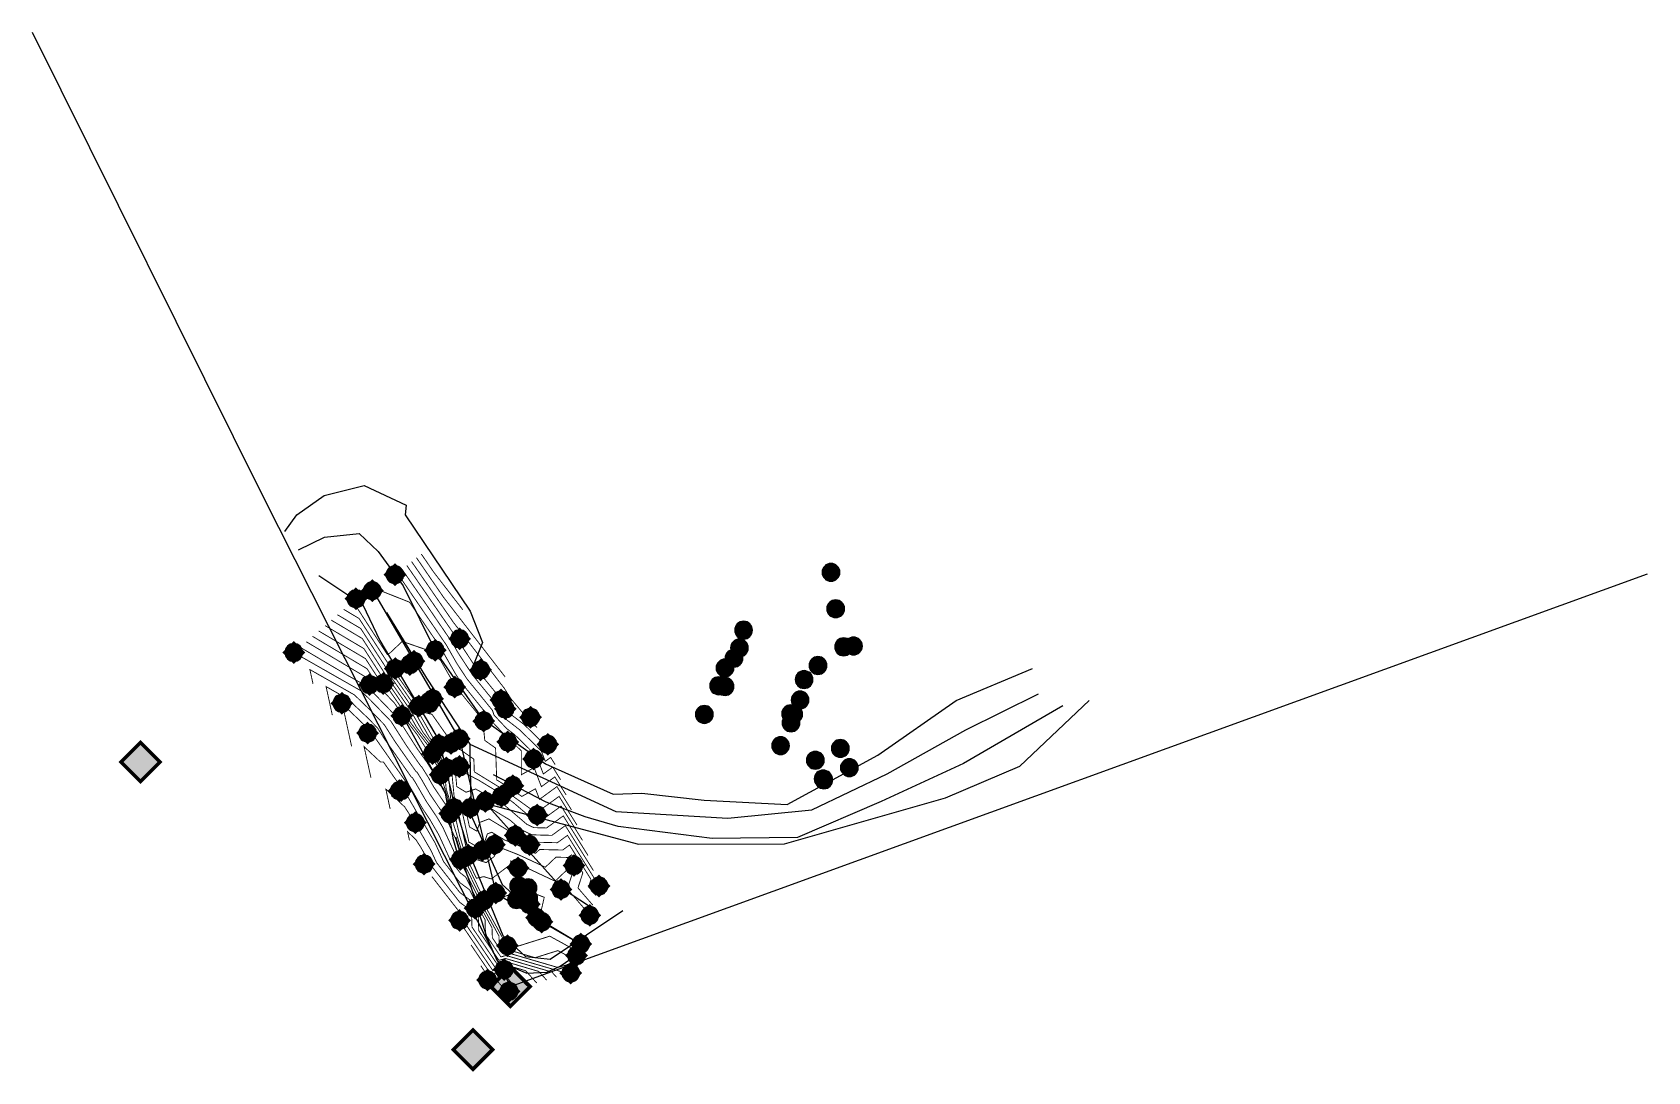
# Model space of a CAD drawing. Extents: x 1412596 to 1412778, y 4931521 to 4931638.
import ezdxf

# ---------------------------------------------------------------- set-up
doc = ezdxf.new("R2010")
doc.units = 0
doc.header["$MEASUREMENT"] = 0
doc.layers.get('0').update_dxf_attribs({"color": 1, "linetype": 'CONTINUOUS'})
for name, color, linetype in [('Buildings-21-08-2020', 1, 'CONTINUOUS'), ('ControlBoundaryCoordinates', 1, 'CONTINUOUS'), ('New scratch layer', 1, 'CONTINUOUS'), ('TOP ROAD LINES', 1, 'CONTINUOUS'), ('TOPPLATFORM BASELINE STAKE entities', 1, 'CONTINUOUS'), ('TOPPPLATFORM_BASELINE_STAKE_2', 1, 'CONTINUOUS'), ('TOPPPLATFORM_BASELINE_STAKE_2_field_4', 1, 'CONTINUOUS')]:
    doc.layers.add(name, color=color, linetype=linetype)

# ---------------------------------------------------------------- blocks, each defined once
blk = doc.blocks.new('symbolLayer0')
at = {"true_color": 0xcfe203}
blk.add_hatch(color=52, dxfattribs=at).paths.add_polyline_path([(-1000, 0), (0, -1000), (1000, 0), (0, 1000), (-1000, 0)], flags=0)
at = {"color": 246, "linetype": 'Continuous', "true_color": 0x801119, "const_width": 400}
blk.add_lwpolyline([(-1000, 0), (0, -1000), (1000, 0), (0, 1000)], close=True, dxfattribs=at)
blk = doc.blocks.new('symbolLayer1')
at = {"true_color": 0xc43c39}
blk.add_hatch(color=15, dxfattribs=at).paths.add_polyline_path([(-1000, 0, 1), (1000, 0, 1)])
at = {"color": 250, "linetype": 'Continuous', "true_color": 0x232323}
blk.add_lwpolyline([(-1000, 0, 1), (1000, 0, 1)], format="xyb", close=True, dxfattribs=at)
blk = doc.blocks.new('symbolLayer2')
at = {"true_color": 0x487bb6}
blk.add_hatch(color=155, dxfattribs=at).paths.add_polyline_path([(-2200, 0), (0, -2200), (2200, 0), (0, 2200), (-2200, 0)], flags=0)
at = {"color": 157, "linetype": 'Continuous', "true_color": 0x325780, "const_width": 400}
blk.add_lwpolyline([(-2200, 0), (0, -2200), (2200, 0), (0, 2200)], close=True, dxfattribs=at)
blk = doc.blocks.new('symbolLayer3')
at = {"true_color": 0xd5b43c}
blk.add_hatch(color=43, dxfattribs=at).paths.add_polyline_path([(-1000, 0, 1), (1000, 0, 1)])
at = {"color": 250, "linetype": 'Continuous', "true_color": 0x232323}
blk.add_lwpolyline([(-1000, 0, 1), (1000, 0, 1)], format="xyb", close=True, dxfattribs=at)

msp = doc.modelspace()

# ---------------------------------------------------------------- linework, layer by layer
at = {"layer": 'New scratch layer', "color": 212, "linetype": 'Continuous', "true_color": 0xdc1de9}
msp.add_polyline3d([(1412596.31, 4931638.27, 0), (1412622.12, 4931586.35, 0), (1412650.06, 4931531.02, 0), (1412777.88, 4931577.42, 0)], dxfattribs=at)
at = {"layer": 'New scratch layer', "color": 121, "linetype": 'Continuous', "true_color": 0x6becd3}
for points in [[(1412644.31, 4931558.87, 69.81), (1412634.53, 4931575.66, 0)], [(1412644.31, 4931558.87, 69.81), (1412648.41, 4931541.54, 73.93)], [(1412648.41, 4931541.54, 73.93), (1412657.96, 4931535.81, 73.97)]]:
    msp.add_polyline3d(points, dxfattribs=at)
at = {"layer": 'TOP ROAD LINES', "color": 20, "linetype": 'Continuous', "true_color": 0xef3619}
for points in [[(1412624.71, 4931582.17, 66.87), (1412626.04, 4931584.04, 66.05), (1412629.13, 4931586.2, 65.28), (1412633.6, 4931587.33, 64.65), (1412638.32, 4931585.14, 64.18), (1412638.23, 4931584.04, 64.97), (1412645.54, 4931573.22, 65.74), (1412646.91, 4931569.68, 66.18), (1412645.98, 4931567.38, 67.35)], [(1412626.23, 4931580.12, 67.99), (1412629.15, 4931581.54, 68.29), (1412633.04, 4931581.95, 68.47), (1412635.2, 4931579.94, 68.43), (1412637.98, 4931576.08, 69.02), (1412641.7, 4931568.57, 69.52), (1412646.86, 4931561.17, 69.59), (1412653.98, 4931556.06, 68.6), (1412661.61, 4931552.65, 66.66), (1412664.81, 4931552.75, 66.61), (1412671.83, 4931551.99, 66.49), (1412681.16, 4931551.49, 65.67), (1412691.36, 4931557.03, 64.09), (1412700.15, 4931563.16, 62.68), (1412708.72, 4931566.79, 60.96)], [(1412628.51, 4931577.24, 68.42), (1412633.45, 4931573.93, 69.06), (1412635.36, 4931569.92, 69.4), (1412642.05, 4931558.66, 70.03), (1412643.63, 4931551.96, 71.36), (1412645.58, 4931545.64, 73.16), (1412649.18, 4931536.77, 74.13), (1412651.74, 4931534.4, 74.62), (1412654.51, 4931534.12, 74.24), (1412662.68, 4931539.57, 71.4)], [(1412636.13, 4931573.08, 69.13), (1412640.61, 4931565.67, 69.78), (1412645.49, 4931558.27, 69.78), (1412645.48, 4931557.1, 69.98), (1412645.62, 4931550.26, 71.84), (1412649.12, 4931542.5, 73.79), (1412654.09, 4931538.01, 73.94)], [(1412645.49, 4931558.27, 69.78), (1412661.89, 4931550.71, 66.86), (1412674.49, 4931549.95, 66.35), (1412683.94, 4931550.89, 65.32), (1412692.39, 4931554.94, 64.06), (1412701.23, 4931559.87, 62.77), (1412709.41, 4931563.92, 61.18)], [(1412647.27, 4931551.6, 71.41), (1412664.46, 4931547.04, 67.94), (1412680.87, 4931547.05, 67.17), (1412698.94, 4931552.23, 66.94), (1412707.31, 4931555.81, 65.65), (1412715.09, 4931563.17, 61.98)], [(1412712.13, 4931562.56, 60.68), (1412700.97, 4931556.09, 62.42), (1412691.74, 4931551.81, 64.13), (1412682.33, 4931547.79, 65.54), (1412672.74, 4931547.68, 66.31), (1412662.17, 4931549, 66.87), (1412658.45, 4931550.11, 67.42), (1412654.05, 4931551.76, 68.46), (1412648.15, 4931554.82, 69.7)], [(1412637.91, 4931561.46, 73.08), (1412642.72, 4931552.77, 73.7), (1412643.28, 4931549.58, 74.34), (1412643.58, 4931547.69, 74.57), (1412644.04, 4931546.15, 74.59)], [(1412659.13, 4931539.34, 73.65), (1412658.83, 4931540.1, 73.55), (1412655.92, 4931542.01, 73.87), (1412647.27, 4931551.6, 71.41)], [(1412645.23, 4931543.46, 75.27), (1412643.91, 4931547.81, 74.4)], [(1412645.23, 4931543.46, 75.27), (1412646.43, 4931539.57, 76.74), (1412647.39, 4931536.56, 77.77), (1412648.55, 4931533.93, 78.31), (1412651.9, 4931532.52, 77.48), (1412654.14, 4931532.63, 76.51), (1412655.65, 4931533.31, 75.86), (1412657.45, 4931534.54, 74.68)]]:
    msp.add_polyline3d(points, dxfattribs=at)
at = {"layer": 'TOPPPLATFORM_BASELINE_STAKE_2_field_4', "color": 120, "linetype": 'Continuous', "true_color": 0x2eecc6, "const_width": 0.1, "flags": 128}
for points in [[(1412654.47, 4931557.67), (1412654.34, 4931557.87), (1412654.18, 4931557.76), (1412654.07, 4931558.06), (1412653.85, 4931558.27), (1412651.57, 4931560.49), (1412649.48, 4931562.09), (1412649.39, 4931562.19), (1412649.16, 4931562.87), (1412649.17, 4931563.13), (1412648.59, 4931563.82), (1412646.45, 4931566.45), (1412644.3, 4931569.72), (1412644.13, 4931570.01), (1412643.5, 4931570.94), (1412638.4, 4931578.36)], [(1412653.05, 4931560.14), (1412652.1, 4931561.06), (1412651.41, 4931561.59), (1412651.42, 4931561.81), (1412650.11, 4931563.37), (1412649.36, 4931564.55), (1412643.61, 4931572), (1412638.94, 4931578.79)], [(1412649.46, 4931565.82), (1412642.53, 4931574.78), (1412639.49, 4931579.22)], [(1412644.7, 4931573.37), (1412641.45, 4931577.57), (1412640.03, 4931579.64)], [(1412655.69, 4931554.27), (1412654.81, 4931555.69), (1412653.75, 4931554.92), (1412652.98, 4931556.93), (1412651.47, 4931558.42), (1412650.51, 4931559.35), (1412649.63, 4931560.02), (1412648.21, 4931561.53), (1412648.03, 4931562.07), (1412646.54, 4931563.91), (1412645.17, 4931565.6), (1412644.05, 4931567.3), (1412642.85, 4931569.41), (1412638.27, 4931576.12), (1412637.32, 4931577.51)], [(1412655.08, 4931555.97), (1412654.57, 4931556.78), (1412653.97, 4931556.34), (1412653.52, 4931557.5), (1412652.66, 4931558.35), (1412651.04, 4931559.92), (1412649.56, 4931561.06), (1412648.8, 4931561.86), (1412648.53, 4931562.68), (1412647.81, 4931563.56), (1412645.81, 4931566.02), (1412644.18, 4931568.51), (1412643.49, 4931569.71), (1412640.89, 4931573.53), (1412637.86, 4931577.94)], [(1412656.31, 4931552.57), (1412655.04, 4931554.59), (1412653.53, 4931553.49), (1412652.71, 4931555.64), (1412651.28, 4931554.83), (1412651.27, 4931557.52), (1412650.27, 4931558.49), (1412649.98, 4931558.78), (1412649.71, 4931558.98), (1412647.62, 4931561.19), (1412647.53, 4931561.46), (1412645.27, 4931564.27), (1412644.53, 4931565.17), (1412643.93, 4931566.08), (1412642.2, 4931569.11), (1412638.72, 4931574.22), (1412634.86, 4931575.75)], [(1412658.15, 4931547.46), (1412655.75, 4931551.31), (1412653.51, 4931549.68), (1412652.89, 4931549.69), (1412652.56, 4931549.85), (1412650.37, 4931551.71), (1412649.2, 4931552.56), (1412646.55, 4931554.18), (1412644.82, 4931555.1), (1412644.61, 4931555.3), (1412644.43, 4931555.24), (1412644.25, 4931555.35), (1412644.22, 4931555.68), (1412643.74, 4931555.67), (1412643.56, 4931555.67), (1412642.98, 4931556.28), (1412642.55, 4931556.54), (1412641.94, 4931558.1), (1412641.62, 4931558.51), (1412639.43, 4931562.37), (1412638.96, 4931563.05), (1412636.72, 4931566.28), (1412636.41, 4931566.33), (1412633.22, 4931571.27), (1412630.61, 4931572.81)], [(1412657.54, 4931549.16), (1412655.52, 4931552.4), (1412653.1, 4931550.65), (1412653.01, 4931550.88), (1412652.71, 4931550.71), (1412649.61, 4931552.94), (1412645.99, 4931555.16), (1412645.94, 4931556.58), (1412644.31, 4931557.73), (1412643.47, 4931558.41), (1412642.89, 4931559.26), (1412641.23, 4931561.63), (1412640.1, 4931561.89), (1412639.72, 4931562.54), (1412639.69, 4931562.59), (1412636.93, 4931566.55), (1412636.8, 4931566.57), (1412633.04, 4931572.39), (1412631.31, 4931573.42)], [(1412656.92, 4931550.87), (1412655.28, 4931553.5), (1412653.32, 4931552.07), (1412652.86, 4931553.26), (1412651.33, 4931552.39), (1412650.03, 4931553.32), (1412648.51, 4931554.25), (1412648.38, 4931557.83), (1412647.17, 4931558.69), (1412646.96, 4931560.8), (1412646.69, 4931561.29), (1412643.99, 4931564.62), (1412643.89, 4931564.75), (1412643.81, 4931564.87), (1412642.19, 4931567.7), (1412641.26, 4931568.65), (1412637.89, 4931569.82), (1412636.57, 4931568.57), (1412636.22, 4931568.33), (1412632.86, 4931573.52), (1412632.01, 4931574.03)], [(1412660, 4931542.36), (1412656.46, 4931548.02), (1412655.32, 4931547.19), (1412652.27, 4931547.27), (1412650.63, 4931548.05), (1412650.55, 4931548.12), (1412650.44, 4931548.18), (1412647.64, 4931549.87), (1412646.61, 4931549.48), (1412646.28, 4931548.49), (1412645.45, 4931548.97), (1412645.01, 4931550.97), (1412643.65, 4931551.02), (1412643.35, 4931551.98), (1412643.05, 4931555.2), (1412642.48, 4931555.18), (1412642.48, 4931555.18), (1412641.88, 4931556.6), (1412641.52, 4931557.53), (1412639.51, 4931560.15), (1412638.54, 4931561.86), (1412636.79, 4931564.43), (1412636.07, 4931565.46), (1412635.23, 4931565.6), (1412633.76, 4931567.88), (1412628.5, 4931570.99)], [(1412659.38, 4931544.06), (1412656.22, 4931549.12), (1412654.71, 4931548.02), (1412652.47, 4931548.08), (1412651.27, 4931548.65), (1412649.97, 4931549.76), (1412648.01, 4931550.95), (1412647.33, 4931551.36), (1412645.76, 4931550.78), (1412645.69, 4931550.58), (1412645.52, 4931550.68), (1412645.43, 4931551.09), (1412644.69, 4931551.11), (1412643.79, 4931551.66), (1412643.44, 4931555.36), (1412642.62, 4931555.33), (1412642.62, 4931555.33), (1412642.24, 4931556.22), (1412641.66, 4931557.72), (1412640.22, 4931559.61), (1412638.84, 4931562.03), (1412637.51, 4931563.97), (1412636.28, 4931565.74), (1412635.62, 4931565.84), (1412633.58, 4931569.01), (1412629.21, 4931571.6)], [(1412658.77, 4931545.76), (1412655.99, 4931550.21), (1412654.11, 4931548.85), (1412652.68, 4931548.89), (1412651.91, 4931549.25), (1412649.4, 4931551.4), (1412648.17, 4931552.14), (1412646.25, 4931553.16), (1412646.17, 4931553.24), (1412645.06, 4931552.87), (1412644.02, 4931553.5), (1412643.83, 4931555.52), (1412642.75, 4931555.48), (1412642.75, 4931555.48), (1412642.6, 4931555.84), (1412641.8, 4931557.91), (1412640.92, 4931559.06), (1412639.13, 4931562.2), (1412638.24, 4931563.51), (1412636.5, 4931566.01), (1412636.01, 4931566.08), (1412633.4, 4931570.14), (1412629.91, 4931572.21)], [(1412658.98, 4931539.07), (1412656.44, 4931542), (1412657.28, 4931544.55), (1412657.16, 4931544.74), (1412657.13, 4931544.71), (1412657, 4931544.71), (1412655.07, 4931542.87), (1412651.09, 4931544.74), (1412650.86, 4931544.84), (1412650.1, 4931545.14), (1412650.06, 4931544.76), (1412647.91, 4931543.12), (1412647.07, 4931543.38), (1412646.23, 4931543.2), (1412645.05, 4931545.64), (1412644.33, 4931548), (1412643.75, 4931550.61), (1412643.35, 4931550.62), (1412642.56, 4931553.22), (1412641.86, 4931554.25), (1412641.65, 4931554.62), (1412641.66, 4931554.63), (1412640.58, 4931556.37), (1412640.55, 4931556.38), (1412639.58, 4931557.75), (1412637.37, 4931561.22), (1412634.2, 4931564.5), (1412633.92, 4931564.77), (1412631.7, 4931566.03), (1412626.4, 4931569.17)], [(1412659.33, 4931540.16), (1412657.64, 4931542.11), (1412658.19, 4931543.81), (1412656.93, 4931545.83), (1412656.52, 4931545.54), (1412655.17, 4931545.57), (1412653.97, 4931544.44), (1412651.51, 4931545.59), (1412650.76, 4931545.92), (1412648.36, 4931546.86), (1412648.24, 4931545.65), (1412647.33, 4931544.96), (1412645.5, 4931545.52), (1412645.42, 4931545.5), (1412645.29, 4931545.76), (1412645.21, 4931546.02), (1412644.17, 4931550.73), (1412643.45, 4931550.75), (1412642.31, 4931554.48), (1412642.28, 4931554.87), (1412642.21, 4931554.87), (1412642.21, 4931554.88), (1412641.78, 4931555.89), (1412641.1, 4931556.98), (1412641.09, 4931556.99), (1412640.82, 4931557.37), (1412639.57, 4931559.34), (1412638.1, 4931561.25), (1412637.95, 4931561.52), (1412637.01, 4931562.89), (1412634.99, 4931565.02), (1412634.44, 4931565.11), (1412634.11, 4931565.62), (1412627.1, 4931569.78)], [(1412659.67, 4931541.26), (1412658.84, 4931542.22), (1412659.11, 4931543.06), (1412656.69, 4931546.93), (1412655.92, 4931546.37), (1412653.33, 4931546.43), (1412652.87, 4931546), (1412651.93, 4931546.44), (1412650.67, 4931547), (1412649.42, 4931547.49), (1412647.96, 4931548.37), (1412647.46, 4931548.19), (1412646.86, 4931546.41), (1412645.38, 4931547.27), (1412644.59, 4931550.85), (1412643.55, 4931550.88), (1412642.83, 4931553.23), (1412642.66, 4931555.04), (1412642.34, 4931555.02), (1412642.34, 4931555.03), (1412641.52, 4931556.98), (1412641.38, 4931557.34), (1412638.81, 4931560.7), (1412638.25, 4931561.69), (1412636.06, 4931564.88), (1412635.85, 4931565.19), (1412634.84, 4931565.35), (1412633.93, 4931566.75), (1412627.8, 4931570.39)], [(1412657.94, 4931535.76), (1412654.66, 4931537.66), (1412655.34, 4931537.31), (1412653.81, 4931538.34), (1412653.79, 4931538.64), (1412653.45, 4931539.3), (1412653.85, 4931541.06), (1412651.66, 4931541.91), (1412649.46, 4931541.18), (1412648.61, 4931540.64), (1412647.59, 4931541.02), (1412647.05, 4931540.9), (1412644.81, 4931545.52), (1412643.44, 4931549.98), (1412643.33, 4931550.49), (1412643.25, 4931550.49), (1412643.1, 4931550.99), (1412641.44, 4931553.44), (1412640.93, 4931554.33), (1412640.94, 4931554.34), (1412640.06, 4931555.75), (1412640, 4931555.77), (1412638.34, 4931558.14), (1412636.62, 4931560.84), (1412634.15, 4931563.39), (1412633.21, 4931564.29), (1412625.7, 4931568.57)], [(1412657.63, 4931534.92), (1412656.19, 4931535.75), (1412654.47, 4931536.69), (1412650.27, 4931535.37), (1412649.7, 4931535.54), (1412649.66, 4931535.53), (1412649.54, 4931535.71), (1412649.54, 4931535.82), (1412646.94, 4931540.57), (1412645.51, 4931543.47), (1412644.57, 4931545.39), (1412643.89, 4931547.63), (1412642.89, 4931549.8), (1412642.6, 4931550.29), (1412641.02, 4931552.63), (1412640.21, 4931554.04), (1412640.22, 4931554.05), (1412639.54, 4931555.14), (1412639.46, 4931555.16), (1412637.1, 4931558.53), (1412635.87, 4931560.46), (1412634.1, 4931562.28), (1412632.51, 4931563.81), (1412627.51, 4931566.65), (1412627.86, 4931565.05)], [(1412657.31, 4931534.02), (1412655.39, 4931535.07), (1412652.83, 4931534.27), (1412649.65, 4931535.2), (1412649.43, 4931535.14), (1412648.78, 4931536.11), (1412648.76, 4931536.72), (1412646.74, 4931540.4), (1412644.59, 4931544.77), (1412644.42, 4931544.9), (1412644.13, 4931545.28), (1412642.45, 4931548.93), (1412641.78, 4931550.08), (1412640.6, 4931551.83), (1412639.49, 4931553.75), (1412639.5, 4931553.75), (1412639.02, 4931554.52), (1412638.92, 4931554.56), (1412635.85, 4931558.92), (1412635.12, 4931560.08), (1412634.06, 4931561.17), (1412631.8, 4931563.33), (1412629.33, 4931564.74), (1412630.03, 4931561.53)], [(1412657, 4931533.08), (1412656.31, 4931533.45), (1412655.39, 4931533.17), (1412649.61, 4931534.86), (1412649.21, 4931534.75), (1412648.02, 4931536.51), (1412647.98, 4931537.63), (1412646.55, 4931540.24), (1412645.02, 4931543.34), (1412644.41, 4931543.8), (1412643.33, 4931545.17), (1412642.01, 4931548.06), (1412640.96, 4931549.86), (1412640.18, 4931551.02), (1412638.77, 4931553.46), (1412638.77, 4931553.46), (1412638.5, 4931553.91), (1412638.37, 4931553.95), (1412634.61, 4931559.31), (1412634.36, 4931559.7), (1412634.01, 4931560.06), (1412631.22, 4931562.74), (1412631.19, 4931562.74), (1412631.16, 4931562.77), (1412632.2, 4931558.01)], [(1412656.34, 4931532.4), (1412656.18, 4931532.58), (1412649.56, 4931534.52), (1412648.98, 4931534.36), (1412647.25, 4931536.91), (1412647.2, 4931538.53), (1412646.36, 4931540.07), (1412645.46, 4931541.9), (1412644.39, 4931542.69), (1412642.54, 4931545.07), (1412641.57, 4931547.19), (1412640.14, 4931549.64), (1412639.76, 4931550.21), (1412638.05, 4931553.17), (1412638.05, 4931553.17), (1412637.98, 4931553.29), (1412637.83, 4931553.34), (1412635.77, 4931556.27), (1412635.44, 4931556.27), (1412633.6, 4931557.99), (1412634.37, 4931554.5)], [(1412655.23, 4931532.08), (1412654.71, 4931532.66), (1412649.51, 4931534.18), (1412648.76, 4931533.98), (1412646.49, 4931537.31), (1412646.42, 4931539.44), (1412646.16, 4931539.91), (1412645.89, 4931540.47), (1412644.37, 4931541.59), (1412641.74, 4931544.97), (1412641.12, 4931546.32), (1412639.38, 4931549.33), (1412638.17, 4931551.21), (1412636.05, 4931553.21), (1412636.53, 4931550.98)], [(1412654.12, 4931531.75), (1412653.23, 4931532.73), (1412649.47, 4931533.84), (1412648.53, 4931533.59), (1412645.73, 4931537.72), (1412645.67, 4931539.52), (1412644.36, 4931540.49), (1412640.95, 4931544.87), (1412640.68, 4931545.45), (1412639.93, 4931546.75), (1412639.41, 4931547.56), (1412638.49, 4931548.42), (1412638.7, 4931547.46)], [(1412653.01, 4931531.42), (1412651.76, 4931532.81), (1412649.42, 4931533.5), (1412648.31, 4931533.2), (1412644.97, 4931538.12), (1412644.94, 4931538.94), (1412644.34, 4931539.38), (1412641.23, 4931543.38)], [(1412651.91, 4931531.09), (1412650.29, 4931532.89), (1412649.38, 4931533.16), (1412648.08, 4931532.81), (1412644.5, 4931538.08)], [(1412650.8, 4931530.77), (1412649.51, 4931532.19), (1412649.02, 4931532.73), (1412647.86, 4931532.42), (1412645.61, 4931535.72)], [(1412649.38, 4931530.76), (1412648.1, 4931532.16), (1412647.63, 4931532.03), (1412646.72, 4931533.37)]]:
    msp.add_lwpolyline(points, dxfattribs=at)

# ---------------------------------------------------------------- block references
at = {"layer": 'Buildings-21-08-2020', "xscale": 0.001, "yscale": 0.001, "zscale": 0.001}
for p in [(1412686.08, 4931577.58, 59.85), (1412686.61, 4931573.49, 59.83), (1412676.26, 4931571.08, 60.01), (1412675.79, 4931569.08, 60.19), (1412687.5, 4931569.21, 59.84), (1412688.61, 4931569.3, 60.14), (1412674.17, 4931566.83, 61.3), (1412675.18, 4931567.93, 60.2), (1412684.62, 4931567.11, 60.11), (1412673.45, 4931564.83, 61.36), (1412674.17, 4931564.75, 61.31), (1412683.06, 4931565.53, 60.36), (1412682.61, 4931563.23, 60.91), (1412671.85, 4931561.61, 62.2), (1412681.55, 4931561.69, 61.32), (1412681.89, 4931561.63, 61.38), (1412681.59, 4931560.67, 61.66), (1412680.42, 4931558.1, 62.14), (1412687.13, 4931557.79, 63.28), (1412684.32, 4931556.46, 65.23), (1412688.15, 4931555.63, 65.19), (1412685.2, 4931554.36, 65.21), (1412685.29, 4931554.26, 64.76), (1412650.73, 4931540.8, 73.84), (1412650.98, 4931542.34, 73.84), (1412652.03, 4931542.12, 73.94), (1412652.1, 4931540.94, 73.97)]:
    msp.add_blockref('symbolLayer3', p, dxfattribs=at)
at = {"layer": 'ControlBoundaryCoordinates', "xscale": 0.001, "yscale": 0.001, "zscale": 0.001}
for p in [(1412608.47, 4931556.26), (1412650.06, 4931531.03), (1412650.05, 4931531.01), (1412650.06, 4931531.02), (1412645.84, 4931523.94)]:
    msp.add_blockref('symbolLayer2', p, dxfattribs=at)
at = {"layer": 'TOPPLATFORM BASELINE STAKE entities', "xscale": 0.001, "yscale": 0.001, "zscale": 0.001}
for p in [(1412637.07, 4931577.32, 68.73), (1412634.53, 4931575.52, 69.04), (1412632.69, 4931574.61, 69.02), (1412644.34, 4931570.11, 67.34), (1412625.7, 4931568.57, 74), (1412641.6, 4931568.83, 69.47), (1412637.1, 4931566.76, 69.62), (1412638.74, 4931567.22, 69.64), (1412639.21, 4931567.59, 69.68), (1412646.7, 4931566.61, 67.31), (1412634.22, 4931564.97, 73.29), (1412635.76, 4931565.08, 72.71), (1412643.79, 4931564.68, 69.58), (1412631.11, 4931562.87, 75.49), (1412639.75, 4931562.56, 69.96), (1412640.9, 4931563.04, 69.9), (1412640.92, 4931563, 70), (1412640.93, 4931562.91, 69.98), (1412640.94, 4931562.88, 69.92), (1412641.31, 4931563.36, 69.87), (1412648.99, 4931563.24, 67.54), (1412637.84, 4931561.46, 73.19), (1412647.05, 4931560.87, 69.49), (1412649.47, 4931562.24, 67.43), (1412652.32, 4931561.29, 66.8), (1412633.99, 4931559.51, 75.75), (1412641.3, 4931557.22, 72.81), (1412642.02, 4931558.21, 70.22), (1412643.38, 4931558.36, 70.02), (1412644.31, 4931558.87, 69.81), (1412649.75, 4931558.53, 69.22), (1412654.26, 4931558.25, 67.33), (1412642.85, 4931555.59, 70.66), (1412644.3, 4931555.72, 70.4), (1412644.33, 4931555.76, 70.33), (1412652.65, 4931556.6, 68.8), (1412642.17, 4931554.84, 73.15), (1412642.17, 4931554.83, 73.14), (1412650.33, 4931553.6, 69.14), (1412637.56, 4931553.04, 76.25), (1412637.78, 4931553.06, 76.19), (1412647.23, 4931551.84, 71.34), (1412649.04, 4931552.42, 70.69), (1412643.23, 4931550.46, 74.12), (1412643.72, 4931551.11, 71.65), (1412645.54, 4931551.12, 71.37), (1412653.05, 4931550.31, 70.12), (1412639.36, 4931549.44, 76.48), (1412650.59, 4931548.02, 72.03), (1412646.89, 4931546.33, 72.52), (1412646.9, 4931546.32, 72.63), (1412648.26, 4931546.97, 72.97), (1412652.19, 4931546.97, 72.19), (1412640.35, 4931544.79, 77.38), (1412644.43, 4931545.32, 74.81), (1412645.32, 4931545.78, 72.94), (1412657.19, 4931544.63, 73.55), (1412650.9, 4931544.35, 73.73), (1412648.41, 4931541.54, 73.93), (1412655.73, 4931541.94, 73.8), (1412660.01, 4931542.33, 72.01), (1412646.08, 4931539.84, 76.72), (1412647.12, 4931540.72, 74.04), (1412652.17, 4931540.28, 74.18), (1412658.97, 4931539.03, 73.52), (1412658.97, 4931539.03, 73.52), (1412644.33, 4931538.46, 77.92), (1412653, 4931538.77, 74.04), (1412653.57, 4931538.28, 74.01), (1412653.6, 4931538.31, 74.02), (1412649.71, 4931535.62, 74.39), (1412657.96, 4931535.81, 73.97), (1412657.48, 4931534.52, 74.74), (1412647.48, 4931531.77, 79.34), (1412649.35, 4931532.94, 78.32), (1412656.83, 4931532.55, 75.78), (1412649.89, 4931530.5, 78.91)]:
    msp.add_blockref('symbolLayer1', p, dxfattribs=at)
at = {"layer": 'TOPPPLATFORM_BASELINE_STAKE_2', "xscale": 0.001, "yscale": 0.001, "zscale": 0.001}
for p in [(1412637.07, 4931577.32, 68.73), (1412634.53, 4931575.52, 69.04), (1412632.69, 4931574.61, 69.02), (1412644.34, 4931570.11, 67.34), (1412625.7, 4931568.57, 74), (1412641.6, 4931568.83, 69.47), (1412637.1, 4931566.76, 69.62), (1412638.74, 4931567.22, 69.64), (1412639.21, 4931567.59, 69.68), (1412646.7, 4931566.61, 67.31), (1412634.22, 4931564.97, 73.29), (1412635.76, 4931565.08, 72.71), (1412643.79, 4931564.68, 69.58), (1412631.11, 4931562.87, 75.49), (1412639.75, 4931562.56, 69.96), (1412640.9, 4931563.04, 69.9), (1412640.92, 4931563, 70), (1412640.93, 4931562.91, 69.98), (1412640.94, 4931562.88, 69.92), (1412641.31, 4931563.36, 69.87), (1412648.99, 4931563.24, 67.54), (1412649.47, 4931562.24, 67.43), (1412637.84, 4931561.46, 73.19), (1412647.05, 4931560.87, 69.49), (1412652.32, 4931561.29, 66.8), (1412633.99, 4931559.51, 75.75), (1412644.31, 4931558.87, 69.81), (1412641.3, 4931557.22, 72.81), (1412642.02, 4931558.21, 70.22), (1412643.38, 4931558.36, 70.02), (1412649.75, 4931558.53, 69.22), (1412654.26, 4931558.25, 67.33), (1412642.85, 4931555.59, 70.66), (1412644.3, 4931555.72, 70.4), (1412644.33, 4931555.76, 70.33), (1412652.65, 4931556.6, 68.8), (1412642.17, 4931554.84, 73.15), (1412642.17, 4931554.83, 73.14), (1412650.33, 4931553.6, 69.14), (1412637.56, 4931553.04, 76.25), (1412637.78, 4931553.06, 76.19), (1412647.23, 4931551.84, 71.34), (1412649.04, 4931552.42, 70.69), (1412643.23, 4931550.46, 74.12), (1412643.72, 4931551.11, 71.65), (1412645.54, 4931551.12, 71.37), (1412653.05, 4931550.31, 70.12), (1412639.36, 4931549.44, 76.48), (1412650.59, 4931548.02, 72.03), (1412646.89, 4931546.33, 72.52), (1412646.9, 4931546.32, 72.63), (1412648.26, 4931546.97, 72.97), (1412652.19, 4931546.97, 72.19), (1412640.35, 4931544.79, 77.38), (1412644.43, 4931545.32, 74.81), (1412645.32, 4931545.78, 72.94), (1412650.9, 4931544.35, 73.73), (1412657.19, 4931544.63, 73.55), (1412660.01, 4931542.33, 72.01), (1412647.12, 4931540.72, 74.04), (1412648.41, 4931541.54, 73.93), (1412655.73, 4931541.94, 73.8), (1412646.08, 4931539.84, 76.72), (1412652.17, 4931540.28, 74.18), (1412653, 4931538.77, 74.04), (1412658.97, 4931539.03, 73.52), (1412658.97, 4931539.03, 73.52), (1412644.33, 4931538.46, 77.92), (1412653.57, 4931538.28, 74.01), (1412653.6, 4931538.31, 74.02), (1412649.71, 4931535.62, 74.39), (1412657.96, 4931535.81, 73.97), (1412657.48, 4931534.52, 74.74), (1412647.48, 4931531.77, 79.34), (1412649.35, 4931532.94, 78.32), (1412656.83, 4931532.55, 75.78), (1412649.89, 4931530.5, 78.91)]:
    msp.add_blockref('symbolLayer0', p, dxfattribs=at)

doc.saveas('drawing.dxf')
